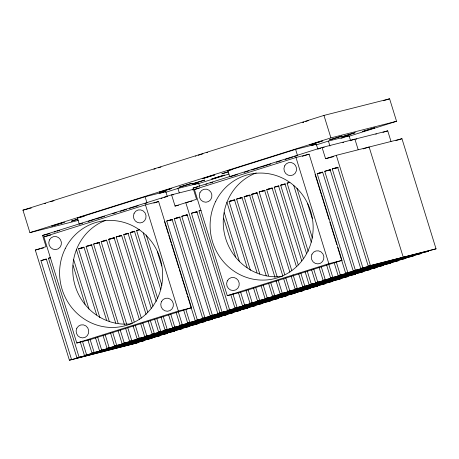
<?xml version="1.0" encoding="UTF-8"?>
<svg xmlns="http://www.w3.org/2000/svg" width="459" height="459" viewBox="0 0 459 459"><rect width="100%" height="100%" fill="white"/><g stroke="black" fill="none" stroke-linecap="round" stroke-linejoin="round"><path stroke-width="0.69" d="M193.222 189.705L192.424 189.865M44.884 203.595L45.458 203.389M195.964 156.026L195.5 156.249M302.888 122.392L303.462 122.192M161.838 198.231L161.103 198.512L162.056 198.271M172.951 194.891L173.686 194.61L172.733 194.851M323.452 147.523L324.031 147.322M343.148 142.542L343.722 142.336M54.334 232.065L55.287 231.743M153.914 169.239L155.182 168.826M205.793 184.375L207.061 183.967M198.185 155.297L202.935 153.811M305.688 121.463L306.687 121.147M57.054 231.175L58.052 230.86M164.058 197.502L167.174 196.521M78.277 220.383L29.91 232.627L22.95 210.147L323.956 115.416L389.605 98.8L396.559 121.279L349.356 136.134M383.443 100.739L389.605 98.8M29.91 232.627L330.916 137.895L396.559 121.279M82.712 223.183L79.292 224.256L77.376 218.065L145.09 196.75L165.768 191.518L167.3 196.475M237.32 174.523L229.793 176.893L227.876 170.696L295.596 149.382L316.268 144.149L317.806 149.106M159.612 193.457L165.768 191.518M311.483 145.658L316.268 144.149M165.601 192.315L177.914 188.442L198.592 183.21L199.55 186.308M316.108 144.952L328.42 141.074L349.092 135.841L350.63 140.798M193.801 184.719L198.592 183.21M340.888 138.429L344.307 137.35M345.673 136.92L349.092 135.841M197.485 183.933L228.955 174.03M69.395 360.2L137.195 342.907L69.395 360.2L35.303 250.057L46.055 246.678L42.578 235.438L171.58 194.84L194.146 189.125M171.58 194.84L175.057 206.074L196.555 199.309L193.078 188.07L322.08 147.471L387.729 130.855L390.999 141.435M88.185 221.456L94.342 219.522M95.707 219.092L104.6 216.292M112.811 213.71L116.23 212.632M120.333 211.341L126.489 209.402M129.226 208.541L138.119 205.741M144.958 203.589L147.012 202.947L145.09 196.75M244.159 172.372L248.95 170.863M251.681 170.002L259.209 167.633M260.574 167.202L270.839 163.972M276.307 162.251L281.097 160.742M285.2 159.451L292.727 157.087M294.093 156.657L297.512 155.578L295.596 149.382M43.898 236.833L145.474 204.863L158.607 201.541L191.478 307.737L89.901 339.706L76.773 343.028L43.898 236.833L50.811 235.088M194.404 189.469L295.98 157.5L309.108 154.178L341.978 260.368L240.401 292.337L227.274 295.659L194.404 189.469L199.24 188.242M350.125 140.666L354.905 139.163L358.181 149.743M153.834 203.044L158.607 201.541M302.292 156.324L309.108 154.178M382.949 132.358L387.729 130.855M322.08 147.471L325.563 158.711L336.309 155.326L401.958 138.71L436.05 248.853L368.256 266.14L337.64 167.242L332.264 168.935L362.88 267.832L428.522 251.216L360.728 268.509L330.113 169.612L324.737 171.299L355.352 270.202L421.001 253.586L353.206 270.879L322.591 171.976L317.215 173.668L347.83 272.571L413.473 255.956L345.679 273.248L337.658 247.326M363.086 148.923L369.134 147.018L403.226 257.155L401.08 257.832M395.91 140.615L401.958 138.71M71.547 359.523L40.931 260.62L46.307 258.928L76.923 357.831L144.717 340.538L76.923 357.831M79.074 357.154L48.459 258.256L50.473 257.619M99.884 317.668L78.558 248.778L83.934 247.091L106.528 320.072M109.311 321.438L86.085 246.414L91.461 244.722L115.743 323.159M118.101 323.165L93.607 244.045L98.983 242.352L124.532 324.88M126.684 324.203L101.135 241.675L106.511 239.982L132.267 323.193M134.206 321.839L108.663 239.305L114.033 237.613L139.37 319.464M141.309 318.104L116.184 236.936L121.56 235.249L146.054 314.369M147.781 312.327L123.712 234.572L128.009 233.218L151.235 308.247M152.962 306.205L130.161 232.541L134.458 231.187L156.209 301.443M157.724 298.717L136.61 230.51L139.301 229.666M187.576 296.061L195.178 320.611L262.973 303.324L197.324 319.934L166.709 221.037L172.085 219.345L202.7 318.248L270.494 300.955L202.7 318.248M204.852 317.571L174.236 218.668L179.612 216.975L210.228 315.878L278.022 298.585L210.228 315.878M212.374 315.201L181.764 216.298L187.134 214.611L217.75 313.508L287.695 295.539L217.75 313.508M222.053 312.154L191.437 213.257L196.813 211.565L227.429 310.462L295.223 293.175L227.429 310.462M229.575 309.785L198.959 210.888L200.979 210.251M250.384 270.305L229.064 201.415L234.44 199.722L257.029 272.703M259.811 274.075L236.586 199.045L241.962 197.353L266.243 275.79M268.607 275.796L244.113 196.676L249.489 194.983L275.033 277.517M277.184 276.84L251.635 194.306L257.011 192.619L282.773 275.83M284.712 274.471L259.163 191.942L264.539 190.25L289.876 272.095M291.815 270.735L266.69 189.573L272.061 187.88L296.342 266.318M298.281 264.958L274.212 187.203L278.515 185.849L301.741 260.878M303.468 258.836L280.661 185.172L284.964 183.818L306.497 253.391M308.23 251.348L287.116 183.141L289.13 182.51M76.773 343.028L178.35 311.059L191.478 307.737M227.274 295.659L328.851 263.69L341.978 260.368M84.45 355.461L152.245 338.168L84.45 355.461L80.227 341.823M91.972 353.091L159.766 335.804L91.972 353.091L87.962 340.136M99.5 350.728L167.294 333.435L99.5 350.728L95.489 337.767M107.022 348.358L174.822 331.065L107.022 348.358L103.011 335.397M114.549 345.988L182.343 328.696L114.549 345.988L110.539 333.027M122.077 343.619L189.871 326.332L122.077 343.619L118.061 330.664M129.599 341.249L197.393 323.962L129.599 341.249L125.588 328.294M137.126 338.885L204.921 321.593L137.126 338.885L133.11 325.924M144.648 336.516L212.442 319.223L144.648 336.516L140.638 323.555M152.176 334.146L219.97 316.853L152.176 334.146L148.165 321.185M158.625 332.115L226.419 314.828L158.625 332.115L154.614 319.16M165.074 330.084L232.868 312.797L165.074 330.084L161.063 317.129M172.601 327.72L240.396 310.427L172.601 327.72L168.591 314.759M180.123 325.351L247.923 308.058L180.123 325.351L176.113 312.39M187.651 322.981L255.445 305.688L187.651 322.981L183.64 310.02M195.178 320.611L197.324 319.934M234.951 308.092L302.745 290.805L234.951 308.092L230.728 294.454M242.478 305.728L310.273 288.436L242.478 305.728L238.468 292.767M250 303.359L317.8 286.066L250 303.359L245.99 290.398M257.528 300.989L325.322 283.696L257.528 300.989L253.517 288.028M265.05 298.62L332.85 281.333L265.05 298.62L261.039 285.664M272.577 296.256L340.371 278.963L272.577 296.256L268.567 283.295M280.105 293.886L347.899 276.593L280.105 293.886L276.089 280.925M287.627 291.517L355.421 274.224L287.627 291.517L283.616 278.556M295.154 289.147L362.949 271.854L295.154 289.147L291.144 276.192M302.676 286.777L370.476 269.49L302.676 286.777L298.666 273.822M309.131 284.752L376.925 267.459L309.131 284.752L305.115 271.791M315.58 282.721L383.374 265.428L315.58 282.721L311.569 269.76M323.102 280.351L390.902 263.059L323.102 280.351L319.091 267.39M330.629 277.982L398.423 260.695L330.629 277.982L326.619 265.027M338.151 275.612L405.951 258.325L338.151 275.612L334.141 262.657M345.679 273.248L347.83 272.571M353.206 270.879L355.352 270.202M360.728 268.509L362.88 267.832M368.256 266.14L436.05 248.853M102.219 351.892L104.371 351.215M109.747 349.523L111.898 348.846M117.269 347.153L119.42 346.476M124.796 344.784L126.948 344.112M132.324 342.42L134.47 341.743M139.846 340.05L141.997 339.373M147.373 337.681L149.519 337.004M154.895 335.311L157.047 334.634M162.423 332.947L164.574 332.27M169.945 330.578L172.096 329.901M177.472 328.208L179.624 327.531M185 325.838L187.146 325.161M191.449 323.807L193.6 323.13M197.898 321.782L200.049 321.105M205.425 319.412L207.571 318.735M212.947 317.043L215.099 316.366M220.475 314.673L222.621 313.996M227.997 312.304L230.148 311.632M235.524 309.94L237.676 309.263M243.046 307.57L245.198 306.893M250.574 305.201L254.871 303.847M260.247 302.154L262.399 301.477M267.775 299.79L269.926 299.113M275.297 297.421L277.448 296.744M282.824 295.051L284.976 294.374M290.352 292.681L292.498 292.004M297.874 290.312L300.025 289.64M305.401 287.948L307.553 287.271M312.923 285.578L315.075 284.901M320.451 283.209L322.602 282.532M327.973 280.839L330.124 280.162M335.5 278.475L337.652 277.798M341.949 276.444L344.101 275.767M348.398 274.413L350.55 273.736M355.926 272.044L358.077 271.367M363.453 269.674L365.599 268.997M370.975 267.31L373.127 266.633M378.503 264.941L380.654 264.264M386.025 262.571L388.176 261.894M393.552 260.201L395.704 259.524M307.18 120.987L308.264 120.648M227.951 171.804L221.881 173.8L228.387 171.89M77.451 219.172L71.374 221.163L77.887 219.253M58.591 230.688L59.676 230.355M158.298 167.845L159.388 167.512M50.8 201.679L53.973 200.709M318.225 148.986L319.315 148.647M210.176 182.986L211.266 182.648M159.933 167.346L160.96 167.03M319.825 148.492L320.852 148.182M211.811 182.481L212.838 182.171M303.003 122.415L303.68 122.232M206.86 152.646L207.537 152.463M44.993 203.618L45.676 203.429M323.234 147.482L323.916 147.299M342.93 142.497L343.607 142.313M356.058 139.175L356.741 138.991M375.749 134.194L376.432 134.005M22.95 210.147L31.241 208.053M227.876 170.696L232.702 169.474M193.078 188.07L197.863 186.859M77.376 218.065L84.267 216.321M325.563 158.711L333.768 156.634M42.578 235.438L49.411 233.706M188.54 202L185.809 202.694L219.901 312.831L285.544 296.216M189.911 201.656L191.96 201.134M175.057 206.074L178.476 205.213M332.264 168.935L337.732 167.546M334.215 168.573L338.317 167.535M324.737 171.299L330.893 169.744M327.376 170.765L330.113 170.077M317.215 173.668L322.683 172.286M318.483 173.479L322.585 172.441M287.116 183.141L289.847 182.452M280.661 185.172L285.452 183.961M281.935 184.983L284.666 184.294M274.212 187.203L278.997 185.993M276.169 186.842L278.9 186.147M266.69 189.573L272.158 188.19M268.641 189.211L272.744 188.173M259.163 191.942L265.319 190.382M261.114 191.581L263.85 190.887M251.635 194.306L257.109 192.923M252.909 194.123L257.011 193.084M244.113 196.676L250.27 195.121M245.381 196.486L250.166 195.276M35.303 250.057L40.094 248.847M41.459 248.503L43.507 247.98M236.586 199.045L242.059 197.663M237.854 198.856L241.962 197.818M229.064 201.415L234.532 200.026M230.332 201.226L235.117 200.015M198.959 210.888L201.013 210.365M191.437 213.257L196.905 211.869M194.656 212.706L197.393 212.012M181.764 216.298L187.232 214.915M184.398 215.764L187.134 215.076M174.236 218.668L180.393 217.113M174.822 218.65L179.607 217.44M166.709 221.037L172.182 219.654M169.348 220.504L172.085 219.809M136.61 230.51L139.347 229.816M130.161 232.541L134.946 231.33M131.429 232.352L134.166 231.657M123.712 234.572L128.497 233.361M124.297 234.555L128.4 233.516M116.184 236.936L121.658 235.553M118.824 236.402L121.555 235.714M108.663 239.305L114.813 237.751M109.248 239.294L114.033 238.078M101.135 241.675L106.603 240.292M103.768 241.141L106.505 240.447M93.607 244.045L99.081 242.662M95.564 243.683L99.666 242.645M86.085 246.414L92.236 244.854M88.036 246.053L91.456 245.186M78.558 248.778L84.031 247.395M80.514 248.417L83.245 247.728M48.459 258.256L50.507 257.734M40.931 260.62L46.405 259.237M323.956 115.416L330.916 137.895M336.309 155.326L370.402 265.463M328.42 141.074L329.952 146.031M315.063 174.345L321.185 194.128M321.61 195.488L329 219.362M329.843 222.093L336.808 244.601M336.292 261.98L340.303 274.941M295.98 157.5L328.851 263.69M328.764 264.35L332.781 277.305M307.616 203.635L312.258 218.645M296.962 188.276L312.372 238.066M321.243 266.713L325.253 279.674M293.754 185.545L311.282 242.157M313.715 269.083L317.726 282.044M307.266 271.114L311.277 284.075M300.817 273.145L304.828 286.1M293.077 274.832L297.3 288.47M285.768 277.879L289.778 290.84M278.24 280.248L282.251 293.209M270.718 282.618L274.729 295.579M263.191 284.987L267.201 297.943M255.663 287.351L259.679 300.312M226.912 202.092L247.183 267.568M224.285 212.649L239.483 261.756M248.141 289.721L252.152 302.682M223.608 218.1L235.645 256.977M240.614 292.09L244.624 305.051M232.879 293.777L237.102 307.421M177.914 188.442L179.257 192.78M164.563 221.714L168.361 233.992M168.786 235.352L171.104 242.857M171.528 244.222L178.918 268.096M179.343 269.456L187.152 294.695M185.792 309.343L189.802 322.304M145.474 204.863L178.35 311.059M178.264 311.713L182.275 324.674M157.322 251.687L161.757 266.008M146.249 234.962L161.872 285.435M170.737 314.082L174.753 327.043M143.254 232.914L160.776 289.52M163.215 316.452L167.225 329.413M156.766 318.483L160.776 331.438M150.311 320.508L154.327 333.469M142.789 322.878L146.8 335.839M135.262 325.247L139.272 338.208M127.74 327.617L131.75 340.578M120.212 329.987L124.223 342.942M112.684 332.35L116.701 345.311M105.163 334.72L109.173 347.681M76.406 249.455L96.677 314.937M73.566 259.335L88.983 309.125M97.635 337.09L101.651 350.051M73.107 265.468L85.139 304.346M90.113 339.459L94.124 352.414M82.373 341.146L86.596 354.784M282.325 276.347A53.651 51.385 75.8 0 1 224.933 235.823A53.651 51.385 75.8 0 1 256.231 172.928M131.825 323.715A53.651 51.385 75.8 0 1 74.427 283.192A53.651 51.385 75.8 0 1 105.725 220.297M51.838 226.075L64.266 222.248L51.838 226.075M159.342 192.241L171.764 188.414L159.342 192.241M179.039 187.255L191.46 183.428L179.039 187.255M202.344 178.706L214.766 174.879L202.344 178.706M192.166 183.933L204.588 180.106L192.166 183.933M211.857 178.947L224.285 175.126L211.857 178.947M309.848 144.872L322.27 141.051L309.848 144.872M329.539 139.886L341.961 136.065L329.539 139.886M342.666 136.564L355.094 132.743L342.666 136.564M362.363 131.578L374.785 127.757L362.363 131.578M311.959 254.217A6.587 6.311 75.8 0 0 317.915 263.896A6.587 6.311 75.8 0 0 322.901 253.867A6.587 6.311 75.8 0 0 311.959 254.217M215.747 201.249A53.651 51.385 75.8 0 0 264.264 280.076A53.651 51.385 75.8 0 0 304.874 198.414A53.651 51.385 75.8 0 0 215.747 201.249M199.969 192.545A6.587 6.311 75.8 0 0 205.93 202.224A6.587 6.311 75.8 0 0 210.916 192.195A6.587 6.311 75.8 0 0 199.969 192.545M284.62 165.9A6.587 6.311 75.8 0 0 290.576 175.585A6.587 6.311 75.8 0 0 295.567 165.556A6.587 6.311 75.8 0 0 284.62 165.9M227.308 280.856A6.587 6.311 75.8 0 0 233.27 290.541A6.587 6.311 75.8 0 0 238.255 280.512A6.587 6.311 75.8 0 0 227.308 280.856M161.453 301.586A6.587 6.311 75.8 0 0 167.415 311.265A6.587 6.311 75.8 0 0 172.4 301.236A6.587 6.311 75.8 0 0 161.453 301.586M65.241 248.617A53.651 51.385 75.8 0 0 113.757 327.439A53.651 51.385 75.8 0 0 154.367 245.777A53.651 51.385 75.8 0 0 65.241 248.617M49.469 239.908A6.587 6.311 75.8 0 0 55.424 249.587A6.587 6.311 75.8 0 0 60.416 239.564A6.587 6.311 75.8 0 0 49.469 239.908M134.114 213.269A6.587 6.311 75.8 0 0 140.075 222.948A6.587 6.311 75.8 0 0 145.061 212.919A6.587 6.311 75.8 0 0 134.114 213.269M76.808 328.225A6.587 6.311 75.8 0 0 82.763 337.904A6.587 6.311 75.8 0 0 87.755 327.875A6.587 6.311 75.8 0 0 76.808 328.225"/></g></svg>
